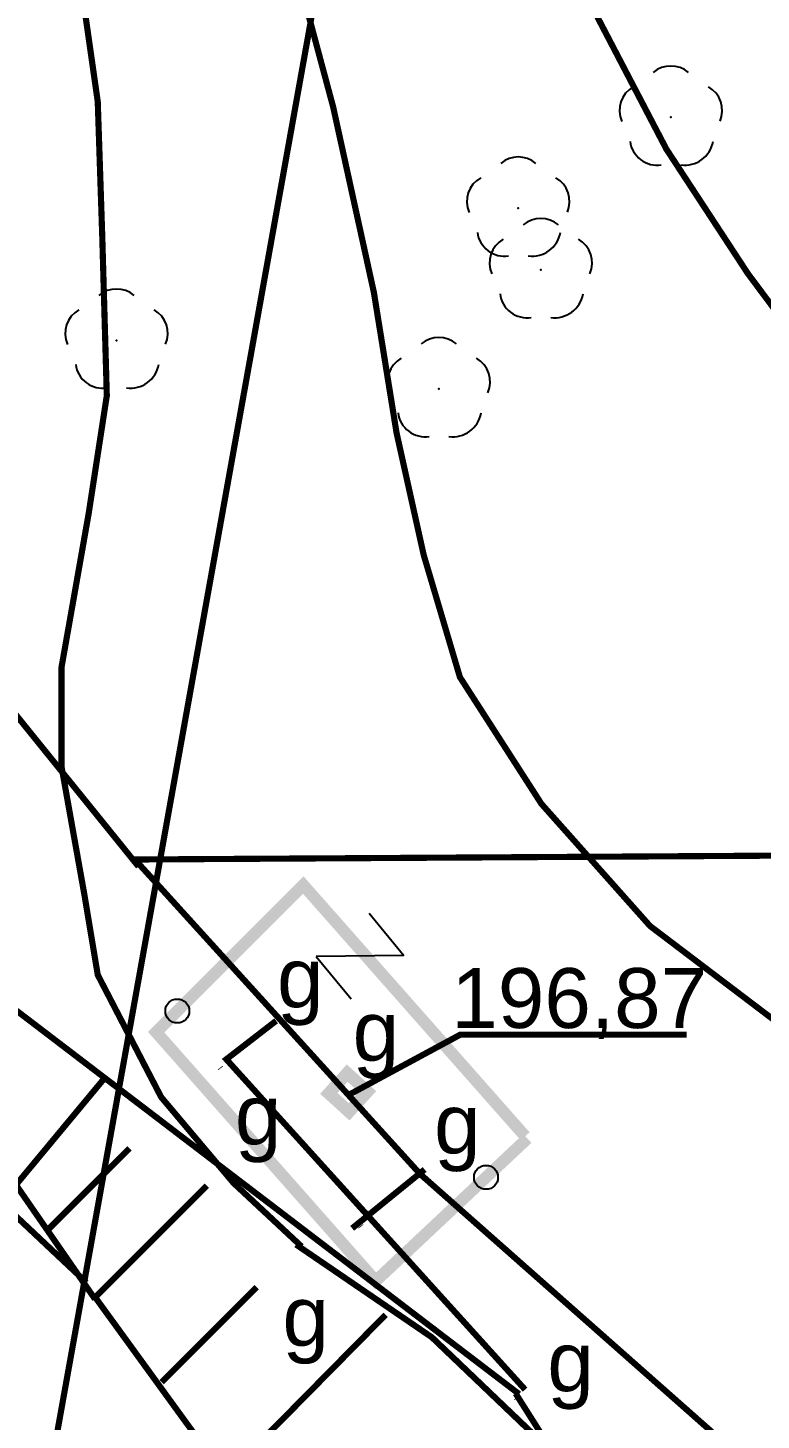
# Model space of a CAD drawing. Extents: x 7572697 to 7573818, y 5546684 to 5547005.
# Drawn here: x 7572799.36 to 7572810.08, y 5546923.75 to 5546944.1 of the extents above; entities that cross this region are included whole.
import ezdxf
from ezdxf.enums import TextEntityAlignment as Align

# ---------------------------------------------------------------- set-up
doc = ezdxf.new("R2010")
doc.units = 0
doc.header["$MEASUREMENT"] = 0
doc.linetypes.add('1', pattern=[2, 1, -1])
doc.linetypes.add('901', pattern=[0])
doc.styles.add('STYL_ARIAL', font='Arial', dxfattribs={"oblique": 0.1})

# ---------------------------------------------------------------- blocks, each defined once
blk = doc.blocks.new('922')
at = {"color": 0}
for centre, radius, start, end in [((0, 0.35), 0.4, 50.114, 129.886), ((-0.35, 0.1), 0.4, 119.8482, 203.5195), ((0.35, 0.1), 0.4, 336.8845, 60.1518), ((-0.2, -0.3), 0.4, 187.477, 278.4788), ((0.2, -0.275), 0.425, 262.6459, 349.6289)]:
    blk.add_arc(centre, radius, start, end, dxfattribs=at)
blk.add_point((0, 0), dxfattribs=at)
blk = doc.blocks.new('507')
at = {"color": 0, "const_width": 0.18}
blk.add_lwpolyline([(0.2, 0.2), (0.2, -0.2), (-0.2, -0.2), (-0.2, 0.2)], close=True, dxfattribs=at)
blk = doc.blocks.new('991')
at = {"color": 0}
for p, q in [((-0.4, 0.5), (0.4, 0.5)), ((0.4, 0.5), (-0.4, -0.5)), ((-0.4, -0.5), (0.4, -0.5))]:
    blk.add_line(p, q, dxfattribs=at)

msp = doc.modelspace()

# ---------------------------------------------------------------- linework, layer by layer
at = {"color": 2, "const_width": 0.09}
for points in [[(7572746.6559, 5546995.1266), (7572754.7257, 5546985.0063), (7572756.7762, 5546982.3605), (7572760.0835, 5546978.1933), (7572779.0541, 5546960.7705), (7572788.0499, 5546950.2268), (7572791.9525, 5546943.0169), (7572800.9814, 5546931.8383)], [(7573082.8418, 5546859.3988), (7573069.4142, 5546867.7993), (7573055.2061, 5546876.6099), (7573048.7238, 5546879.388), (7573037.479, 5546880.5786), (7573023.7075, 5546881.3724), (7572999.3658, 5546883.1583), (7572982.1547, 5546884.5474), (7572980.5672, 5546884.7458), (7572967.1396, 5546886.9948), (7572936.3686, 5546889.5745), (7572913.4689, 5546892.0219), (7572888.3997, 5546894.337), (7572845.6563, 5546898.4777), (7572835.3904, 5546900.5944), (7572831.7524, 5546903.7694), (7572805.0957, 5546927.3437), (7572800.9284, 5546931.9409), (7572850.4717, 5546932.2385)], [(7572806.6303, 5546924.1918), (7572802.2647, 5546929.0204), (7572802.9923, 5546929.5827)], [(7572804.1035, 5546926.55), (7572805.1618, 5546927.4099)]]:
    msp.add_lwpolyline(points, dxfattribs=at)
at = {"color": 0, "const_width": 0.09}
for points in [[(7572809.964, 5546980.1942), (7572799.6784, 5546922.9251)], [(7572802.8712, 5546929.5271), (7572802.8682, 5546929.5314), (7572802.8653, 5546929.5358), (7572802.8626, 5546929.5403), (7572802.8601, 5546929.5448), (7572802.8577, 5546929.5495), (7572802.8554, 5546929.5542), (7572802.8534, 5546929.559), (7572802.8515, 5546929.5639), (7572802.8498, 5546929.5689), (7572802.8482, 5546929.5739), (7572802.8468, 5546929.5789), (7572802.8456, 5546929.584), (7572802.8446, 5546929.5891), (7572802.8438, 5546929.5943), (7572802.8431, 5546929.5995), (7572802.8427, 5546929.6047), (7572802.8424, 5546929.61), (7572802.8422, 5546929.6152), (7572802.8423, 5546929.6204), (7572802.8426, 5546929.6257), (7572802.843, 5546929.6309), (7572802.8436, 5546929.6361), (7572802.8444, 5546929.6412), (7572802.8454, 5546929.6464), (7572802.8466, 5546929.6515), (7572802.8479, 5546929.6566), (7572802.8494, 5546929.6616), (7572802.8511, 5546929.6665), (7572802.8529, 5546929.6714), (7572802.855, 5546929.6762), (7572802.8572, 5546929.681), (7572802.8595, 5546929.6857), (7572802.862, 5546929.6903), (7572802.8647, 5546929.6948), (7572802.8676, 5546929.6992), (7572802.8706, 5546929.7035), (7572802.8737, 5546929.7077), (7572802.877, 5546929.7117), (7572802.8804, 5546929.7157), (7572802.8839, 5546929.7195), (7572802.8876, 5546929.7233), (7572802.8914, 5546929.7269), (7572802.8954, 5546929.7303), (7572802.8994, 5546929.7336), (7572802.9036, 5546929.7368), (7572802.9079, 5546929.7398), (7572802.9123, 5546929.7427), (7572802.9167, 5546929.7454), (7572802.9213, 5546929.7479), (7572802.926, 5546929.7503), (7572802.9307, 5546929.7526), (7572802.9355, 5546929.7546), (7572802.9404, 5546929.7565), (7572802.9453, 5546929.7582), (7572802.9503, 5546929.7598), (7572802.9554, 5546929.7612), (7572802.9605, 5546929.7624), (7572802.9656, 5546929.7634), (7572802.9708, 5546929.7642), (7572802.976, 5546929.7649), (7572802.9812, 5546929.7654), (7572802.9864, 5546929.7657), (7572802.9917, 5546929.7658), (7572802.9969, 5546929.7657), (7572803.0021, 5546929.7654), (7572803.0073, 5546929.765), (7572803.0125, 5546929.7644), (7572803.0177, 5546929.7636), (7572803.0229, 5546929.7626), (7572803.028, 5546929.7615), (7572803.033, 5546929.7601), (7572803.038, 5546929.7586), (7572803.043, 5546929.7569), (7572803.0479, 5546929.7551), (7572803.0527, 5546929.753), (7572803.0575, 5546929.7508), (7572803.0622, 5546929.7485), (7572803.0667, 5546929.746), (7572803.0712, 5546929.7433), (7572803.0756, 5546929.7404), (7572803.0799, 5546929.7375), (7572803.0841, 5546929.7343), (7572803.0882, 5546929.731), (7572803.0922, 5546929.7276), (7572803.096, 5546929.7241), (7572803.0997, 5546929.7204), (7572803.1033, 5546929.7166), (7572803.1068, 5546929.7126), (7572803.1101, 5546929.7086), (7572803.1133, 5546929.7044), (7572803.1163, 5546929.7001), (7572803.1191, 5546929.6957), (7572803.1219, 5546929.6913), (7572803.1244, 5546929.6867), (7572803.1268, 5546929.682), (7572803.129, 5546929.6773), (7572803.1311, 5546929.6725), (7572803.133, 5546929.6676), (7572803.1347, 5546929.6627), (7572803.1363, 5546929.6577), (7572803.1376, 5546929.6526), (7572803.1388, 5546929.6475), (7572803.1399, 5546929.6424), (7572803.1407, 5546929.6372), (7572803.1414, 5546929.632), (7572803.1418, 5546929.6268), (7572803.1421, 5546929.6216), (7572803.1422, 5546929.6164), (7572803.1422, 5546929.6111), (7572803.1419, 5546929.6059), (7572803.1415, 5546929.6007), (7572803.1409, 5546929.5955), (7572803.1401, 5546929.5903), (7572803.1391, 5546929.5852), (7572803.1379, 5546929.58), (7572803.1366, 5546929.575), (7572803.1351, 5546929.57), (7572803.1334, 5546929.565), (7572803.1315, 5546929.5601), (7572803.1295, 5546929.5553), (7572803.1273, 5546929.5505), (7572803.125, 5546929.5459), (7572803.1224, 5546929.5413), (7572803.1198, 5546929.5368), (7572803.1169, 5546929.5324), (7572803.1139, 5546929.5281), (7572803.1108, 5546929.5239), (7572803.1075, 5546929.5198), (7572803.1041, 5546929.5158), (7572803.1005, 5546929.512), (7572803.0969, 5546929.5083), (7572803.093, 5546929.5047), (7572803.0891, 5546929.5012), (7572803.0851, 5546929.4979), (7572803.0809, 5546929.4948), (7572803.0766, 5546929.4917), (7572803.0722, 5546929.4889), (7572803.0677, 5546929.4862), (7572803.0632, 5546929.4836), (7572803.0585, 5546929.4812), (7572803.0538, 5546929.479), (7572803.049, 5546929.4769), (7572803.0441, 5546929.475), (7572803.0391, 5546929.4733), (7572803.0341, 5546929.4717), (7572803.0291, 5546929.4704), (7572803.024, 5546929.4692), (7572803.0189, 5546929.4681), (7572803.0137, 5546929.4673), (7572803.0085, 5546929.4667), (7572803.0033, 5546929.4662), (7572802.9981, 5546929.4659), (7572802.9928, 5546929.4658), (7572802.9876, 5546929.4658), (7572802.9824, 5546929.4661), (7572802.9771, 5546929.4665), (7572802.9719, 5546929.4671), (7572802.9668, 5546929.4679), (7572802.9616, 5546929.4689), (7572802.9565, 5546929.4701), (7572802.9515, 5546929.4714), (7572802.9464, 5546929.4729), (7572802.9415, 5546929.4746), (7572802.9366, 5546929.4765), (7572802.9318, 5546929.4785), (7572802.927, 5546929.4807), (7572802.9223, 5546929.4831), (7572802.9177, 5546929.4856), (7572802.9132, 5546929.4883), (7572802.9088, 5546929.4911), (7572802.9045, 5546929.4941), (7572802.9004, 5546929.4972), (7572802.8963, 5546929.5005), (7572802.8923, 5546929.5039), (7572802.8885, 5546929.5075), (7572802.8847, 5546929.5112), (7572802.8812, 5546929.515), (7572802.8777, 5546929.5189), (7572802.8712, 5546929.5271)], [(7572808.9916, 5546929.381), (7572805.6843, 5546929.381), (7572804.0307, 5546928.488)], [(7572802.1767, 5546928.8987), (7572802.1737, 5546928.903), (7572802.1708, 5546928.9074), (7572802.1681, 5546928.9119), (7572802.1655, 5546928.9165), (7572802.1631, 5546928.9211), (7572802.1609, 5546928.9258), (7572802.1589, 5546928.9307), (7572802.157, 5546928.9355), (7572802.1552, 5546928.9405), (7572802.1537, 5546928.9455), (7572802.1523, 5546928.9505), (7572802.1511, 5546928.9556), (7572802.1501, 5546928.9608), (7572802.1493, 5546928.9659), (7572802.1486, 5546928.9711), (7572802.1481, 5546928.9763), (7572802.1478, 5546928.9816), (7572802.1477, 5546928.9868), (7572802.1478, 5546928.992), (7572802.148, 5546928.9973), (7572802.1485, 5546929.0025), (7572802.1491, 5546929.0077), (7572802.1499, 5546929.0129), (7572802.1509, 5546929.018), (7572802.152, 5546929.0231), (7572802.1534, 5546929.0282), (7572802.1549, 5546929.0332), (7572802.1566, 5546929.0381), (7572802.1584, 5546929.043), (7572802.1604, 5546929.0479), (7572802.1626, 5546929.0526), (7572802.165, 5546929.0573), (7572802.1675, 5546929.0619), (7572802.1702, 5546929.0664), (7572802.173, 5546929.0708), (7572802.176, 5546929.0751), (7572802.1792, 5546929.0793), (7572802.1824, 5546929.0834), (7572802.1859, 5546929.0873), (7572802.1894, 5546929.0912), (7572802.1931, 5546929.0949), (7572802.1969, 5546929.0985), (7572802.2008, 5546929.1019), (7572802.2049, 5546929.1052), (7572802.2091, 5546929.1084), (7572802.2134, 5546929.1114), (7572802.2177, 5546929.1143), (7572802.2222, 5546929.117), (7572802.2268, 5546929.1196), (7572802.2314, 5546929.1219), (7572802.2362, 5546929.1242), (7572802.241, 5546929.1262), (7572802.2459, 5546929.1281), (7572802.2508, 5546929.1299), (7572802.2558, 5546929.1314), (7572802.2609, 5546929.1328), (7572802.266, 5546929.134), (7572802.2711, 5546929.135), (7572802.2763, 5546929.1358), (7572802.2815, 5546929.1365), (7572802.2867, 5546929.137), (7572802.2919, 5546929.1373), (7572802.2971, 5546929.1374), (7572802.3024, 5546929.1373), (7572802.3076, 5546929.1371), (7572802.3128, 5546929.1366), (7572802.318, 5546929.136), (7572802.3232, 5546929.1352), (7572802.3283, 5546929.1342), (7572802.3334, 5546929.1331), (7572802.3385, 5546929.1317), (7572802.3435, 5546929.1302), (7572802.3485, 5546929.1285), (7572802.3534, 5546929.1267), (7572802.3582, 5546929.1247), (7572802.3629, 5546929.1225), (7572802.3676, 5546929.1201), (7572802.3722, 5546929.1176), (7572802.3767, 5546929.1149), (7572802.3811, 5546929.1121), (7572802.3854, 5546929.1091), (7572802.3896, 5546929.1059), (7572802.3937, 5546929.1027), (7572802.3976, 5546929.0992), (7572802.4015, 5546929.0957), (7572802.4052, 5546929.092), (7572802.4088, 5546929.0882), (7572802.4122, 5546929.0842), (7572802.4156, 5546929.0802), (7572802.4187, 5546929.076), (7572802.4217, 5546929.0717), (7572802.4246, 5546929.0674), (7572802.4273, 5546929.0629), (7572802.4299, 5546929.0583), (7572802.4323, 5546929.0537), (7572802.4345, 5546929.0489), (7572802.4366, 5546929.0441), (7572802.4385, 5546929.0392), (7572802.4402, 5546929.0343), (7572802.4417, 5546929.0293), (7572802.4431, 5546929.0242), (7572802.4443, 5546929.0191), (7572802.4453, 5546929.014), (7572802.4462, 5546929.0088), (7572802.4468, 5546929.0036), (7572802.4473, 5546928.9984), (7572802.4476, 5546928.9932), (7572802.4477, 5546928.988), (7572802.4476, 5546928.9827), (7572802.4474, 5546928.9775), (7572802.447, 5546928.9723), (7572802.4463, 5546928.9671), (7572802.4455, 5546928.9619), (7572802.4446, 5546928.9568), (7572802.4434, 5546928.9517), (7572802.4421, 5546928.9466), (7572802.4405, 5546928.9416), (7572802.4389, 5546928.9366), (7572802.437, 5546928.9317), (7572802.435, 5546928.9269), (7572802.4328, 5546928.9222), (7572802.4304, 5546928.9175), (7572802.4279, 5546928.9129), (7572802.4252, 5546928.9084), (7572802.4224, 5546928.904), (7572802.4194, 5546928.8997), (7572802.4163, 5546928.8955), (7572802.413, 5546928.8914), (7572802.4096, 5546928.8874), (7572802.406, 5546928.8836), (7572802.4023, 5546928.8799), (7572802.3985, 5546928.8763), (7572802.3946, 5546928.8729), (7572802.3905, 5546928.8695), (7572802.3864, 5546928.8664), (7572802.3821, 5546928.8634), (7572802.3777, 5546928.8605), (7572802.3732, 5546928.8578), (7572802.3686, 5546928.8552), (7572802.364, 5546928.8528), (7572802.3593, 5546928.8506), (7572802.3544, 5546928.8485), (7572802.3496, 5546928.8466), (7572802.3446, 5546928.8449), (7572802.3396, 5546928.8434), (7572802.3346, 5546928.842), (7572802.3295, 5546928.8408), (7572802.3243, 5546928.8398), (7572802.3192, 5546928.8389), (7572802.314, 5546928.8383), (7572802.3088, 5546928.8378), (7572802.3035, 5546928.8375), (7572802.2983, 5546928.8374), (7572802.2931, 5546928.8375), (7572802.2878, 5546928.8377), (7572802.2826, 5546928.8381), (7572802.2774, 5546928.8388), (7572802.2722, 5546928.8396), (7572802.2671, 5546928.8405), (7572802.262, 5546928.8417), (7572802.2569, 5546928.843), (7572802.2519, 5546928.8445), (7572802.247, 5546928.8462), (7572802.2421, 5546928.8481), (7572802.2372, 5546928.8501), (7572802.2325, 5546928.8523), (7572802.2278, 5546928.8547), (7572802.2232, 5546928.8572), (7572802.2187, 5546928.8599), (7572802.2143, 5546928.8627), (7572802.21, 5546928.8657), (7572802.2058, 5546928.8688), (7572802.2017, 5546928.8721), (7572802.1978, 5546928.8755), (7572802.1939, 5546928.8791), (7572802.1902, 5546928.8828), (7572802.1866, 5546928.8866), (7572802.1832, 5546928.8905), (7572802.1767, 5546928.8987)], [(7572799.1964, 5546927.1919), (7572800.4862, 5546928.7463)], [(7572799.6594, 5546926.5304), (7572800.85, 5546927.721)], [(7572805.0144, 5546927.2517), (7572805.0113, 5546927.256), (7572805.0085, 5546927.2604), (7572805.0058, 5546927.2649), (7572805.0032, 5546927.2694), (7572805.0008, 5546927.2741), (7572804.9986, 5546927.2788), (7572804.9965, 5546927.2836), (7572804.9946, 5546927.2885), (7572804.9929, 5546927.2934), (7572804.9913, 5546927.2984), (7572804.99, 5546927.3035), (7572804.9888, 5546927.3086), (7572804.9877, 5546927.3137), (7572804.9869, 5546927.3189), (7572804.9863, 5546927.3241), (7572804.9858, 5546927.3293), (7572804.9855, 5546927.3345), (7572804.9854, 5546927.3398), (7572804.9854, 5546927.345), (7572804.9857, 5546927.3502), (7572804.9861, 5546927.3555), (7572804.9867, 5546927.3607), (7572804.9875, 5546927.3658), (7572804.9885, 5546927.371), (7572804.9897, 5546927.3761), (7572804.991, 5546927.3811), (7572804.9925, 5546927.3862), (7572804.9942, 5546927.3911), (7572804.9961, 5546927.396), (7572804.9981, 5546927.4008), (7572805.0003, 5546927.4056), (7572805.0027, 5546927.4103), (7572805.0052, 5546927.4148), (7572805.0079, 5546927.4193), (7572805.0107, 5546927.4238), (7572805.0137, 5546927.4281), (7572805.0168, 5546927.4322), (7572805.0201, 5546927.4363), (7572805.0235, 5546927.4403), (7572805.0271, 5546927.4441), (7572805.0308, 5546927.4479), (7572805.0346, 5546927.4514), (7572805.0385, 5546927.4549), (7572805.0426, 5546927.4582), (7572805.0467, 5546927.4614), (7572805.051, 5546927.4644), (7572805.0554, 5546927.4673), (7572805.0599, 5546927.47), (7572805.0644, 5546927.4725), (7572805.0691, 5546927.4749), (7572805.0738, 5546927.4771), (7572805.0786, 5546927.4792), (7572805.0835, 5546927.4811), (7572805.0885, 5546927.4828), (7572805.0935, 5546927.4844), (7572805.0985, 5546927.4858), (7572805.1036, 5546927.487), (7572805.1087, 5546927.488), (7572805.1139, 5546927.4888), (7572805.1191, 5546927.4895), (7572805.1243, 5546927.4899), (7572805.1296, 5546927.4902), (7572805.1348, 5546927.4904), (7572805.14, 5546927.4903), (7572805.1453, 5546927.49), (7572805.1505, 5546927.4896), (7572805.1557, 5546927.489), (7572805.1608, 5546927.4882), (7572805.166, 5546927.4872), (7572805.1711, 5546927.486), (7572805.1762, 5546927.4847), (7572805.1812, 5546927.4832), (7572805.1861, 5546927.4815), (7572805.191, 5546927.4796), (7572805.1958, 5546927.4776), (7572805.2006, 5546927.4754), (7572805.2053, 5546927.4731), (7572805.2099, 5546927.4705), (7572805.2144, 5546927.4679), (7572805.2188, 5546927.465), (7572805.2231, 5546927.462), (7572805.2273, 5546927.4589), (7572805.2313, 5546927.4556), (7572805.2353, 5546927.4522), (7572805.2391, 5546927.4487), (7572805.2429, 5546927.445), (7572805.2464, 5546927.4412), (7572805.2499, 5546927.4372), (7572805.2532, 5546927.4332), (7572805.2564, 5546927.429), (7572805.2594, 5546927.4247), (7572805.2623, 5546927.4203), (7572805.265, 5546927.4159), (7572805.2675, 5546927.4113), (7572805.2699, 5546927.4066), (7572805.2722, 5546927.4019), (7572805.2742, 5546927.3971), (7572805.2761, 5546927.3922), (7572805.2778, 5546927.3873), (7572805.2794, 5546927.3823), (7572805.2808, 5546927.3772), (7572805.282, 5546927.3721), (7572805.283, 5546927.367), (7572805.2838, 5546927.3618), (7572805.2845, 5546927.3566), (7572805.285, 5546927.3514), (7572805.2853, 5546927.3462), (7572805.2854, 5546927.3409), (7572805.2853, 5546927.3357), (7572805.285, 5546927.3305), (7572805.2846, 5546927.3253), (7572805.284, 5546927.3201), (7572805.2832, 5546927.3149), (7572805.2822, 5546927.3097), (7572805.2811, 5546927.3046), (7572805.2797, 5546927.2996), (7572805.2782, 5546927.2946), (7572805.2765, 5546927.2896), (7572805.2747, 5546927.2847), (7572805.2726, 5546927.2799), (7572805.2704, 5546927.2751), (7572805.2681, 5546927.2704), (7572805.2656, 5546927.2659), (7572805.2629, 5546927.2614), (7572805.26, 5546927.257), (7572805.2571, 5546927.2527), (7572805.2539, 5546927.2485), (7572805.2506, 5546927.2444), (7572805.2472, 5546927.2404), (7572805.2437, 5546927.2366), (7572805.24, 5546927.2329), (7572805.2362, 5546927.2293), (7572805.2322, 5546927.2258), (7572805.2282, 5546927.2225), (7572805.224, 5546927.2193), (7572805.2197, 5546927.2163), (7572805.2153, 5546927.2135), (7572805.2109, 5546927.2107), (7572805.2063, 5546927.2082), (7572805.2016, 5546927.2058), (7572805.1969, 5546927.2036), (7572805.1921, 5546927.2015), (7572805.1872, 5546927.1996), (7572805.1823, 5546927.1979), (7572805.1773, 5546927.1963), (7572805.1722, 5546927.195), (7572805.1671, 5546927.1938), (7572805.162, 5546927.1927), (7572805.1568, 5546927.1919), (7572805.1516, 5546927.1912), (7572805.1464, 5546927.1908), (7572805.1412, 5546927.1905), (7572805.1359, 5546927.1904), (7572805.1307, 5546927.1904), (7572805.1255, 5546927.1907), (7572805.1203, 5546927.1911), (7572805.1151, 5546927.1917), (7572805.1099, 5546927.1925), (7572805.1047, 5546927.1935), (7572805.0996, 5546927.1947), (7572805.0946, 5546927.196), (7572805.0896, 5546927.1975), (7572805.0846, 5546927.1992), (7572805.0797, 5546927.2011), (7572805.0749, 5546927.2031), (7572805.0701, 5546927.2053), (7572805.0655, 5546927.2076), (7572805.0609, 5546927.2102), (7572805.0564, 5546927.2128), (7572805.052, 5546927.2157), (7572805.0477, 5546927.2187), (7572805.0435, 5546927.2218), (7572805.0394, 5546927.2251), (7572805.0354, 5546927.2285), (7572805.0316, 5546927.232), (7572805.0279, 5546927.2357), (7572805.0243, 5546927.2396), (7572805.0208, 5546927.2435), (7572805.0144, 5546927.2517)], [(7572800.3265, 5546925.5181), (7572801.9802, 5546927.1718)], [(7572804.2272, 5546926.5836), (7572804.2242, 5546926.5879), (7572804.2213, 5546926.5923), (7572804.2186, 5546926.5968), (7572804.2161, 5546926.6013), (7572804.2137, 5546926.606), (7572804.2114, 5546926.6107), (7572804.2094, 5546926.6156), (7572804.2075, 5546926.6204), (7572804.2058, 5546926.6254), (7572804.2042, 5546926.6304), (7572804.2028, 5546926.6354), (7572804.2016, 5546926.6405), (7572804.2006, 5546926.6457), (7572804.1998, 5546926.6508), (7572804.1991, 5546926.656), (7572804.1986, 5546926.6612), (7572804.1983, 5546926.6665), (7572804.1982, 5546926.6717), (7572804.1983, 5546926.6769), (7572804.1986, 5546926.6822), (7572804.199, 5546926.6874), (7572804.1996, 5546926.6926), (7572804.2004, 5546926.6978), (7572804.2014, 5546926.7029), (7572804.2025, 5546926.708), (7572804.2039, 5546926.7131), (7572804.2054, 5546926.7181), (7572804.2071, 5546926.723), (7572804.2089, 5546926.7279), (7572804.211, 5546926.7328), (7572804.2132, 5546926.7375), (7572804.2155, 5546926.7422), (7572804.218, 5546926.7468), (7572804.2207, 5546926.7513), (7572804.2236, 5546926.7557), (7572804.2265, 5546926.76), (7572804.2297, 5546926.7642), (7572804.233, 5546926.7683), (7572804.2364, 5546926.7722), (7572804.2399, 5546926.7761), (7572804.2436, 5546926.7798), (7572804.2474, 5546926.7834), (7572804.2514, 5546926.7868), (7572804.2554, 5546926.7901), (7572804.2596, 5546926.7933), (7572804.2639, 5546926.7963), (7572804.2683, 5546926.7992), (7572804.2727, 5546926.8019), (7572804.2773, 5546926.8044), (7572804.282, 5546926.8068), (7572804.2867, 5546926.8091), (7572804.2915, 5546926.8111), (7572804.2964, 5546926.813), (7572804.3013, 5546926.8148), (7572804.3063, 5546926.8163), (7572804.3114, 5546926.8177), (7572804.3165, 5546926.8189), (7572804.3216, 5546926.8199), (7572804.3268, 5546926.8207), (7572804.332, 5546926.8214), (7572804.3372, 5546926.8219), (7572804.3424, 5546926.8222), (7572804.3477, 5546926.8223), (7572804.3529, 5546926.8222), (7572804.3581, 5546926.822), (7572804.3633, 5546926.8215), (7572804.3685, 5546926.8209), (7572804.3737, 5546926.8201), (7572804.3789, 5546926.8191), (7572804.384, 5546926.818), (7572804.389, 5546926.8166), (7572804.394, 5546926.8151), (7572804.399, 5546926.8134), (7572804.4039, 5546926.8116), (7572804.4087, 5546926.8095), (7572804.4135, 5546926.8074), (7572804.4181, 5546926.805), (7572804.4227, 5546926.8025), (7572804.4272, 5546926.7998), (7572804.4316, 5546926.797), (7572804.4359, 5546926.794), (7572804.4401, 5546926.7908), (7572804.4442, 5546926.7876), (7572804.4482, 5546926.7841), (7572804.452, 5546926.7806), (7572804.4557, 5546926.7769), (7572804.4593, 5546926.7731), (7572804.4628, 5546926.7691), (7572804.4661, 5546926.7651), (7572804.4692, 5546926.7609), (7572804.4723, 5546926.7566), (7572804.4751, 5546926.7523), (7572804.4778, 5546926.7478), (7572804.4804, 5546926.7432), (7572804.4828, 5546926.7386), (7572804.485, 5546926.7338), (7572804.4871, 5546926.729), (7572804.489, 5546926.7241), (7572804.4907, 5546926.7192), (7572804.4923, 5546926.7142), (7572804.4936, 5546926.7091), (7572804.4948, 5546926.704), (7572804.4959, 5546926.6989), (7572804.4967, 5546926.6937), (7572804.4973, 5546926.6885), (7572804.4978, 5546926.6833), (7572804.4981, 5546926.6781), (7572804.4982, 5546926.6729), (7572804.4982, 5546926.6676), (7572804.4979, 5546926.6624), (7572804.4975, 5546926.6572), (7572804.4969, 5546926.652), (7572804.4961, 5546926.6468), (7572804.4951, 5546926.6417), (7572804.4939, 5546926.6366), (7572804.4926, 5546926.6315), (7572804.4911, 5546926.6265), (7572804.4894, 5546926.6215), (7572804.4875, 5546926.6166), (7572804.4855, 5546926.6118), (7572804.4833, 5546926.607), (7572804.4809, 5546926.6024), (7572804.4784, 5546926.5978), (7572804.4757, 5546926.5933), (7572804.4729, 5546926.5889), (7572804.4699, 5546926.5846), (7572804.4668, 5546926.5804), (7572804.4635, 5546926.5763), (7572804.4601, 5546926.5723), (7572804.4565, 5546926.5685), (7572804.4528, 5546926.5648), (7572804.449, 5546926.5612), (7572804.4451, 5546926.5577), (7572804.441, 5546926.5544), (7572804.4369, 5546926.5513), (7572804.4326, 5546926.5483), (7572804.4282, 5546926.5454), (7572804.4237, 5546926.5427), (7572804.4192, 5546926.5401), (7572804.4145, 5546926.5377), (7572804.4098, 5546926.5355), (7572804.405, 5546926.5334), (7572804.4001, 5546926.5315), (7572804.3951, 5546926.5298), (7572804.3901, 5546926.5283), (7572804.3851, 5546926.5269), (7572804.38, 5546926.5257), (7572804.3749, 5546926.5247), (7572804.3697, 5546926.5238), (7572804.3645, 5546926.5232), (7572804.3593, 5546926.5227), (7572804.354, 5546926.5224), (7572804.3488, 5546926.5223), (7572804.3436, 5546926.5224), (7572804.3383, 5546926.5226), (7572804.3331, 5546926.523), (7572804.3279, 5546926.5237), (7572804.3228, 5546926.5245), (7572804.3176, 5546926.5254), (7572804.3125, 5546926.5266), (7572804.3074, 5546926.5279), (7572804.3024, 5546926.5294), (7572804.2975, 5546926.5311), (7572804.2926, 5546926.533), (7572804.2878, 5546926.535), (7572804.283, 5546926.5372), (7572804.2783, 5546926.5396), (7572804.2737, 5546926.5421), (7572804.2692, 5546926.5448), (7572804.2648, 5546926.5476), (7572804.2605, 5546926.5506), (7572804.2563, 5546926.5537), (7572804.2523, 5546926.557), (7572804.2483, 5546926.5604), (7572804.2445, 5546926.564), (7572804.2407, 5546926.5677), (7572804.2372, 5546926.5715), (7572804.2337, 5546926.5754), (7572804.2272, 5546926.5836)], [(7572801.3187, 5546924.301), (7572802.7078, 5546925.6901)], [(7572802.2778, 5546922.9384), (7572804.5929, 5546925.2866)]]:
    msp.add_lwpolyline(points, dxfattribs=at)
at = {"color": 37, "linetype": '1', "const_width": 0.09}
msp.add_lwpolyline([(7572803.4949, 5546963.1418), (7572802.8996, 5546960.5621), (7572802.3043, 5546958.0221), (7572802.0397, 5546956.0377), (7572802.2382, 5546952.5982), (7572802.5027, 5546949.4893), (7572803.098, 5546945.6528), (7572803.8257, 5546942.9409), (7572804.421, 5546940.2289), (7572804.7517, 5546938.1784), (7572805.1486, 5546936.3924), (7572805.6777, 5546934.6065), (7572806.8684, 5546932.7544), (7572808.4559, 5546930.9685), (7572810.3741, 5546929.5133), (7572812.2262, 5546928.3491), (7572814.3428, 5546926.7616), (7572816.7902, 5546924.7772), (7572818.2454, 5546923.2559), (7572820.296, 5546920.9408), (7572822.0819, 5546918.8903), (7572824.0663, 5546916.509), (7572826.2491, 5546913.969)], dxfattribs=at)
at = {"color": 37, "const_width": 0.09}
for points in [[(7572785.4843, 5546948.2064), (7572787.4025, 5546946.9496), (7572789.2546, 5546945.6929), (7572790.5643, 5546944.2773), (7572791.6888, 5546942.4914), (7572792.2179, 5546940.4409), (7572792.7471, 5546938.0596), (7572793.144, 5546936.0091), (7572793.6731, 5546934.0247), (7572794.4669, 5546931.9081), (7572795.6575, 5546930.2544), (7572796.8481, 5546928.9315), (7572797.9065, 5546927.9393), (7572799.0971, 5546926.8148), (7572800.2216, 5546925.7565)], [(7572799.46, 5546947.9812), (7572799.9892, 5546945.7984), (7572800.386, 5546943.0203), (7572800.4522, 5546941.0359), (7572800.5183, 5546938.7208), (7572800.2537, 5546937.001), (7572799.8569, 5546934.752), (7572799.8569, 5546933.2968), (7572800.1876, 5546931.4448), (7572800.386, 5546930.2541), (7572801.3121, 5546928.4682), (7572802.3704, 5546927.2114), (7572803.3626, 5546926.2854)], [(7572807.6687, 5546944.2902), (7572808.694, 5546942.3257), (7572809.8846, 5546940.5067), (7572811.1413, 5546938.82), (7572812.5966, 5546937.1994), (7572814.2502, 5546935.678), (7572815.6393, 5546934.5536), (7572817.9874, 5546932.6353), (7572819.5088, 5546931.3455), (7572820.5671, 5546930.4658), (7572821.9231, 5546929.1428), (7572823.246, 5546927.6876), (7572824.8997, 5546925.9678), (7572826.216, 5546924.3936)], [(7572803.2841, 5546926.3122), (7572805.2685, 5546924.9562), (7572806.7568, 5546923.5341)]]:
    msp.add_lwpolyline(points, dxfattribs=at)
at = {"color": 0, "linetype": '1', "const_width": 0.09}
for points in [[(7572800.3464, 5546925.5147), (7572795.4516, 5546932.5923), (7572806.5443, 5546924.1256)], [(7572847.3496, 5546871.3447), (7572836.5678, 5546882.1265), (7572832.1493, 5546886.9286), (7572825.667, 5546896.8902), (7572817.3988, 5546906.8121), (7572807.7415, 5546916.4694), (7572804.6459, 5546919.6179), (7572800.3464, 5546925.5446)], [(7572806.5035, 5546924.0738), (7572806.5004, 5546924.0781), (7572806.4976, 5546924.0825), (7572806.4949, 5546924.087), (7572806.4923, 5546924.0915), (7572806.4899, 5546924.0962), (7572806.4877, 5546924.1009), (7572806.4856, 5546924.1057), (7572806.4837, 5546924.1106), (7572806.482, 5546924.1156), (7572806.4804, 5546924.1206), (7572806.4791, 5546924.1256), (7572806.4779, 5546924.1307), (7572806.4769, 5546924.1358), (7572806.476, 5546924.141), (7572806.4754, 5546924.1462), (7572806.4749, 5546924.1514), (7572806.4746, 5546924.1566), (7572806.4745, 5546924.1619), (7572806.4745, 5546924.1671), (7572806.4748, 5546924.1723), (7572806.4752, 5546924.1776), (7572806.4759, 5546924.1828), (7572806.4767, 5546924.1879), (7572806.4776, 5546924.1931), (7572806.4788, 5546924.1982), (7572806.4801, 5546924.2032), (7572806.4816, 5546924.2083), (7572806.4833, 5546924.2132), (7572806.4852, 5546924.2181), (7572806.4872, 5546924.2229), (7572806.4894, 5546924.2277), (7572806.4918, 5546924.2324), (7572806.4943, 5546924.237), (7572806.497, 5546924.2415), (7572806.4998, 5546924.2459), (7572806.5028, 5546924.2502), (7572806.5059, 5546924.2544), (7572806.5092, 5546924.2584), (7572806.5126, 5546924.2624), (7572806.5162, 5546924.2662), (7572806.5199, 5546924.27), (7572806.5237, 5546924.2735), (7572806.5276, 5546924.277), (7572806.5317, 5546924.2803), (7572806.5358, 5546924.2835), (7572806.5401, 5546924.2865), (7572806.5445, 5546924.2894), (7572806.549, 5546924.2921), (7572806.5535, 5546924.2946), (7572806.5582, 5546924.297), (7572806.5629, 5546924.2993), (7572806.5677, 5546924.3013), (7572806.5726, 5546924.3032), (7572806.5776, 5546924.3049), (7572806.5826, 5546924.3065), (7572806.5876, 5546924.3079), (7572806.5927, 5546924.3091), (7572806.5979, 5546924.3101), (7572806.603, 5546924.3109), (7572806.6082, 5546924.3116), (7572806.6134, 5546924.3121), (7572806.6187, 5546924.3123), (7572806.6239, 5546924.3125), (7572806.6291, 5546924.3124), (7572806.6344, 5546924.3121), (7572806.6396, 5546924.3117), (7572806.6448, 5546924.3111), (7572806.6499, 5546924.3103), (7572806.6551, 5546924.3093), (7572806.6602, 5546924.3081), (7572806.6653, 5546924.3068), (7572806.6703, 5546924.3053), (7572806.6752, 5546924.3036), (7572806.6801, 5546924.3018), (7572806.685, 5546924.2997), (7572806.6897, 5546924.2975), (7572806.6944, 5546924.2952), (7572806.699, 5546924.2927), (7572806.7035, 5546924.29), (7572806.7079, 5546924.2871), (7572806.7122, 5546924.2842), (7572806.7164, 5546924.281), (7572806.7204, 5546924.2777), (7572806.7244, 5546924.2743), (7572806.7283, 5546924.2708), (7572806.732, 5546924.2671), (7572806.7356, 5546924.2633), (7572806.739, 5546924.2593), (7572806.7423, 5546924.2553), (7572806.7455, 5546924.2511), (7572806.7485, 5546924.2468), (7572806.7514, 5546924.2424), (7572806.7541, 5546924.238), (7572806.7566, 5546924.2334), (7572806.759, 5546924.2287), (7572806.7613, 5546924.224), (7572806.7633, 5546924.2192), (7572806.7652, 5546924.2143), (7572806.767, 5546924.2094), (7572806.7685, 5546924.2044), (7572806.7699, 5546924.1993), (7572806.7711, 5546924.1942), (7572806.7721, 5546924.1891), (7572806.7729, 5546924.1839), (7572806.7736, 5546924.1787), (7572806.7741, 5546924.1735), (7572806.7744, 5546924.1683), (7572806.7745, 5546924.163), (7572806.7744, 5546924.1578), (7572806.7741, 5546924.1526), (7572806.7737, 5546924.1474), (7572806.7731, 5546924.1422), (7572806.7723, 5546924.137), (7572806.7713, 5546924.1318), (7572806.7702, 5546924.1267), (7572806.7688, 5546924.1217), (7572806.7673, 5546924.1167), (7572806.7656, 5546924.1117), (7572806.7638, 5546924.1068), (7572806.7617, 5546924.102), (7572806.7595, 5546924.0972), (7572806.7572, 5546924.0926), (7572806.7547, 5546924.088), (7572806.752, 5546924.0835), (7572806.7492, 5546924.0791), (7572806.7462, 5546924.0748), (7572806.743, 5546924.0706), (7572806.7398, 5546924.0665), (7572806.7363, 5546924.0625), (7572806.7328, 5546924.0587), (7572806.7291, 5546924.055), (7572806.7253, 5546924.0514), (7572806.7213, 5546924.0479), (7572806.7173, 5546924.0446), (7572806.7131, 5546924.0415), (7572806.7088, 5546924.0384), (7572806.7045, 5546924.0356), (7572806.7, 5546924.0328), (7572806.6954, 5546924.0303), (7572806.6908, 5546924.0279), (7572806.686, 5546924.0257), (7572806.6812, 5546924.0236), (7572806.6763, 5546924.0217), (7572806.6714, 5546924.02), (7572806.6664, 5546924.0184), (7572806.6613, 5546924.0171), (7572806.6562, 5546924.0159), (7572806.6511, 5546924.0148), (7572806.6459, 5546924.014), (7572806.6407, 5546924.0133), (7572806.6355, 5546924.0129), (7572806.6303, 5546924.0126), (7572806.6251, 5546924.0125), (7572806.6198, 5546924.0125), (7572806.6146, 5546924.0128), (7572806.6094, 5546924.0132), (7572806.6042, 5546924.0138), (7572806.599, 5546924.0146), (7572806.5939, 5546924.0156), (7572806.5888, 5546924.0168), (7572806.5837, 5546924.0181), (7572806.5787, 5546924.0196), (7572806.5737, 5546924.0213), (7572806.5688, 5546924.0232), (7572806.564, 5546924.0252), (7572806.5592, 5546924.0274), (7572806.5546, 5546924.0297), (7572806.55, 5546924.0323), (7572806.5455, 5546924.0349), (7572806.5411, 5546924.0378), (7572806.5368, 5546924.0408), (7572806.5326, 5546924.0439), (7572806.5285, 5546924.0472), (7572806.5245, 5546924.0506), (7572806.5207, 5546924.0542), (7572806.517, 5546924.0578), (7572806.5134, 5546924.0617), (7572806.5099, 5546924.0656), (7572806.5035, 5546924.0738)], [(7572806.4913, 5546924.1357), (7572807.9796, 5546921.7875), (7572815.2556, 5546915.3052), (7572821.0103, 5546910.212), (7572831.9905, 5546903.5974), (7572839.9545, 5546890.4212), (7572847.2966, 5546878.6472), (7572851.993, 5546874.6123), (7572858.7928, 5546868.6989)]]:
    msp.add_lwpolyline(points, dxfattribs=at)
at = {"color": 0, "linetype": '901', "const_width": 0.175}
msp.add_lwpolyline([(7572806.6303, 5546927.896), (7572803.3892, 5546931.5671), (7572801.2394, 5546929.4174), (7572804.4475, 5546925.7793), (7572806.6634, 5546927.8629)], dxfattribs=at)
at = {"color": 0}
for centre in [(7572801.5486, 5546929.7266), (7572806.0591, 5546927.2947)]:
    msp.add_circle(centre, 0.175, dxfattribs=at)

# ---------------------------------------------------------------- block references
for p in [(7572808.76, 5546942.79), (7572806.53, 5546941.46), (7572806.86, 5546940.56), (7572800.66, 5546939.53), (7572805.37, 5546938.82)]:
    msp.add_blockref('922', p, dxfattribs=at)
at = {"color": 3}
msp.add_blockref('922', (7572805.37, 5546938.82), dxfattribs=at)
at = {"color": 0}
for name, p, rotation in [('991', (7572804.22, 5546930.53), 309.47085), ('507', (7572804.0446, 5546928.5354), 317.72717)]:
    msp.add_blockref(name, p, dxfattribs=dict(at, rotation=rotation))

# ---------------------------------------------------------------- texts
at = {"color": 0, "style": 'STYL_ARIAL'}
for s, p in [('g', (7572803.0054, 5546930.6506)), ('196,87', (7572805.5521, 5546930.3529)), ('g', (7572804.1101, 5546929.8701)), ('g', (7572802.3903, 5546928.6464)), ('g', (7572805.3007, 5546928.5139)), ('g', (7572803.0848, 5546925.7029)), ('g', (7572806.9544, 5546925.038))]:
    msp.add_text(s, height=0.875, dxfattribs=at).set_placement(p, align=Align.TOP_LEFT)

doc.saveas('drawing.dxf')
